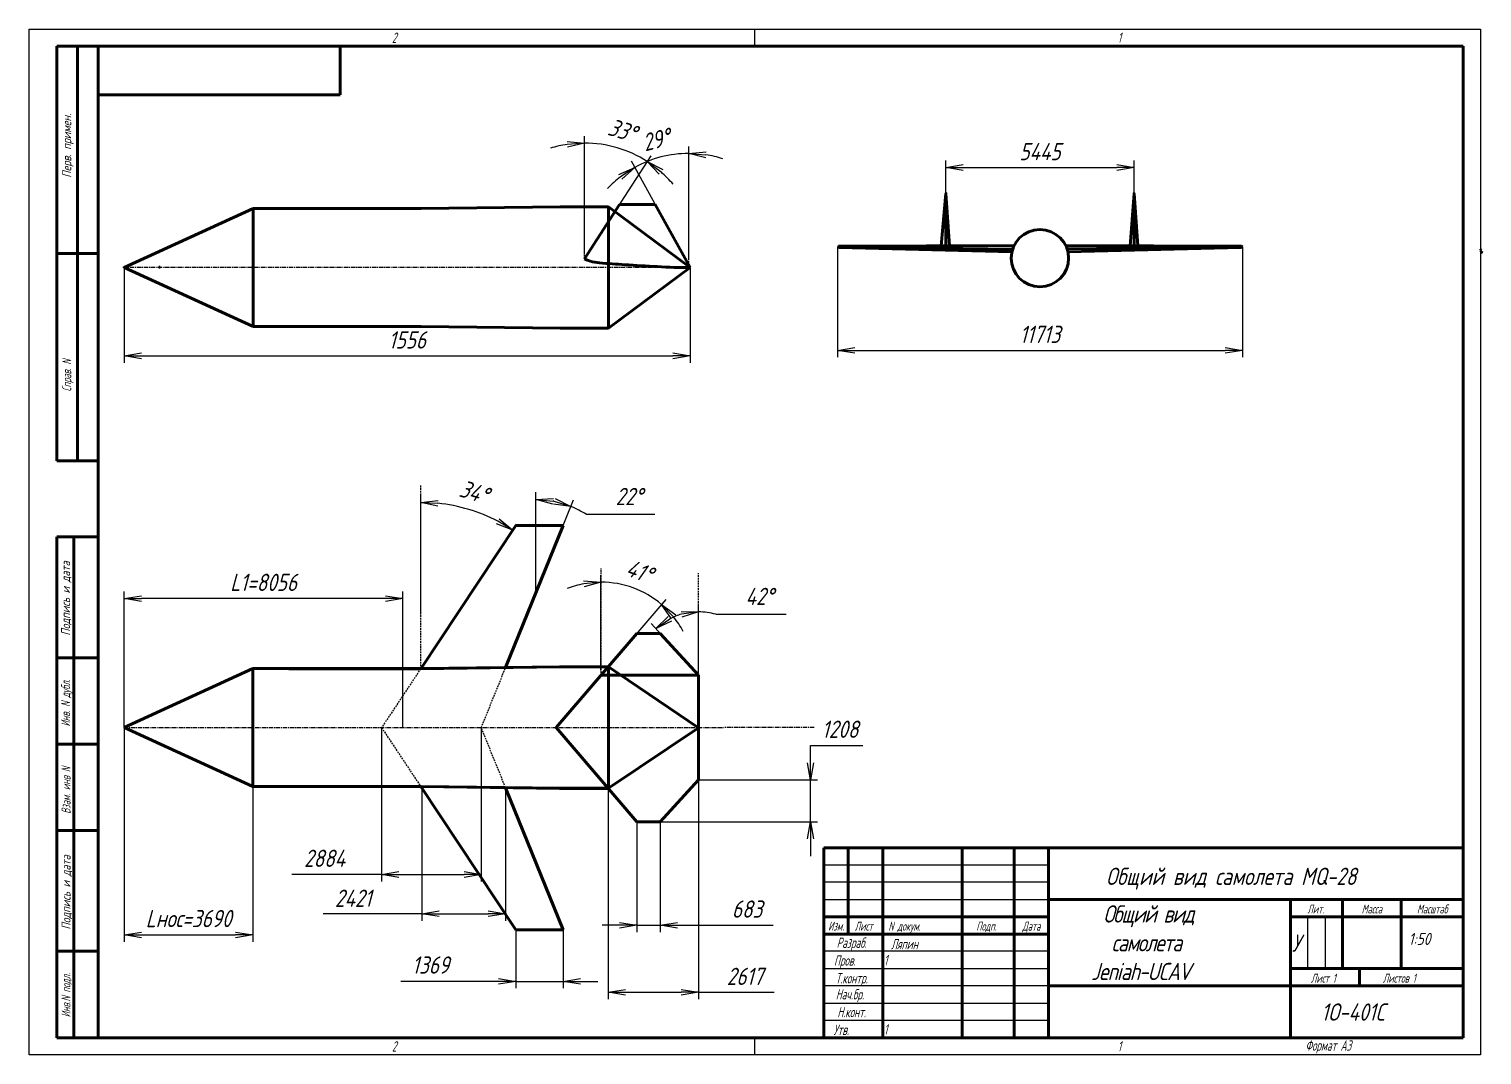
# Model space of a CAD drawing. Header units: millimetres. Extents: x -985956116104 to 1932156, y -552630487266 to 633586.
# Drawn here: x 6870.4 to 7290.8, y 33792.2 to 34089.2 of the extents above; entities that cross this region are included whole.
import ezdxf
from ezdxf.enums import TextEntityAlignment as Align

# ---------------------------------------------------------------- set-up
doc = ezdxf.new("R2010")
doc.units = ezdxf.units.MM
doc.linetypes.add('CENTER', pattern=[2, 1.25, -0.25, 0.25, -0.25])
doc.linetypes.add('DASHED', pattern=[0.75, 0.5, -0.25])
for name, color, linetype, lineweight in [('_axes (Оси)', 6, 'CENTER', 30), ('_basic (Основной)', 4, 'Continuous', 60), ('_contour (Тонкий)', 7, 'Continuous', 30), ('_invisible (Невидимый)', 1, 'DASHED', 30), ('_remote (Тонкий)', 9, 'Continuous', 30), ('_stencil (Трафарет)', 7, 'Continuous', 30), ('_text (Надписи)', 2, 'Continuous', 30), ('_НЕВИДИМЫЙ', 1, 'DASHED', 20), ('_ОСНОВНОЙ', 4, 'Continuous', 60)]:
    doc.layers.add(name, color=color, linetype=linetype, lineweight=lineweight)
doc.styles.add('ESKD', font='eskd.shx', dxfattribs={"oblique": 15, "height": 5})
doc.dimstyles.new('ESKD', dxfattribs={"dimtxt": 5, "dimasz": 5, "dimexe": 2, "dimexo": 0, "dimgap": 2, "dimtad": 1, "dimtoh": 1, "dimzin": 12, "dimdsep": 46, "dimtxsty": 'ESKD', "dimblk1": 'OPEN', "dimblk2": 'OPEN', "dimsah": 1, "dimcen": 5, "dimclrd": 256, "dimclre": 256, "dimclrt": 2, "dimadec": 0, "dimazin": 0, "dimtfac": 1, "dimtmove": 0, "dimatfit": 3, "dimldrblk": 'OPEN', "dimfxl": 1, "dimtolj": 1, "dimtzin": 12, "dimlwd": -1, "dimlwe": -1, "dimarcsym": 0})

# ---------------------------------------------------------------- blocks, each defined once
blk = doc.blocks.new('_OPEN')
at = {"color": 0, "linetype": 'ByBlock'}
for p, q in [((-1, 0.167), (0, 0)), ((0, 0), (-1, -0.167)), ((0, 0), (-1, 0))]:
    blk.add_line(p, q, dxfattribs=at)
blk = doc.blocks.new('*D324')
at = {"layer": '_contour (Тонкий)', "transparency": 16777216}
for p, q in [((6897.94, 34020.26), (6897.94, 33992.57)), ((7061.68, 34020.11), (7061.68, 33992.57)), ((6902.94, 33994.57), (7056.68, 33994.57))]:
    blk.add_line(p, q, dxfattribs=at)
at = {"layer": 'Defpoints', "color": 0, "transparency": 16777216}
for p in [(6897.94, 34020.26), (7061.68, 34020.11), (7061.68, 33994.57)]:
    blk.add_point(p, dxfattribs=at)
at = {"layer": '_contour (Тонкий)', "transparency": 16777216, "xscale": 5, "yscale": 5, "zscale": 5, "rotation": 180}
blk.add_blockref('_OPEN', (6897.94, 33994.57), dxfattribs=at)
at = {"layer": '_contour (Тонкий)', "transparency": 16777216, "xscale": 5, "yscale": 5, "zscale": 5}
blk.add_blockref('_OPEN', (7061.68, 33994.57), dxfattribs=at)
at = {"layer": '_contour (Тонкий)', "color": 2, "transparency": 16777216, "insert": (6979.81, 33999.17), "char_height": 5, "attachment_point": 5, "style": 'ESKD'}
blk.add_mtext('\\A1;1556', dxfattribs=at)
blk = doc.blocks.new('*D325')
at = {"layer": '_contour (Тонкий)', "transparency": 16777216}
for p, q in [((7135.65, 34041.59), (7135.65, 34051.09)), ((7140.65, 34049.09), (7185.1, 34049.09)), ((7190.1, 34041.59), (7190.1, 34051.09))]:
    blk.add_line(p, q, dxfattribs=at)
at = {"layer": 'Defpoints', "color": 0, "transparency": 16777216}
for p in [(7190.1, 34049.09), (7135.65, 34041.59), (7190.1, 34041.59)]:
    blk.add_point(p, dxfattribs=at)
at = {"layer": '_contour (Тонкий)', "transparency": 16777216, "xscale": 5, "yscale": 5, "zscale": 5, "rotation": 180}
blk.add_blockref('_OPEN', (7135.65, 34049.09), dxfattribs=at)
at = {"layer": '_contour (Тонкий)', "transparency": 16777216, "xscale": 5, "yscale": 5, "zscale": 5}
blk.add_blockref('_OPEN', (7190.1, 34049.09), dxfattribs=at)
at = {"layer": '_contour (Тонкий)', "color": 2, "transparency": 16777216, "insert": (7162.88, 34053.69), "char_height": 5, "attachment_point": 5, "style": 'ESKD'}
blk.add_mtext('\\A1;5445', dxfattribs=at)
blk = doc.blocks.new('*D326')
at = {"layer": '_contour (Тонкий)', "transparency": 16777216}
for p, q in [((7104.31, 34026.15), (7104.31, 33994.15)), ((7221.44, 34026.15), (7221.44, 33994.15)), ((7109.31, 33996.15), (7216.44, 33996.15))]:
    blk.add_line(p, q, dxfattribs=at)
at = {"layer": 'Defpoints', "color": 0, "transparency": 16777216}
for p in [(7104.31, 34026.15), (7221.44, 34026.15), (7221.44, 33996.15)]:
    blk.add_point(p, dxfattribs=at)
at = {"layer": '_contour (Тонкий)', "transparency": 16777216, "xscale": 5, "yscale": 5, "zscale": 5, "rotation": 180}
blk.add_blockref('_OPEN', (7104.31, 33996.15), dxfattribs=at)
at = {"layer": '_contour (Тонкий)', "transparency": 16777216, "xscale": 5, "yscale": 5, "zscale": 5}
blk.add_blockref('_OPEN', (7221.44, 33996.15), dxfattribs=at)
at = {"layer": '_contour (Тонкий)', "color": 2, "transparency": 16777216, "insert": (7162.88, 34000.78), "char_height": 5, "attachment_point": 5, "style": 'ESKD'}
blk.add_mtext('\\A1;11713', dxfattribs=at)
blk = doc.blocks.new('*D327')
at = {"layer": '_contour (Тонкий)', "transparency": 16777216}
for p, q in [((6983.7, 33919.67), (6983.7, 33954.15)), ((6992.75, 33917.62), (7011.44, 33945.79))]:
    blk.add_line(p, q, dxfattribs=at)
blk.add_arc((6983.7, 33903.98), 48.17, 62.3886, 84.0501, dxfattribs=at)
at = {"layer": '_contour (Тонкий)', "transparency": 16777216, "xscale": 5, "yscale": 5, "zscale": 5}
for p, rotation in [((6983.7, 33952.15), 177.025055562249), ((7010.33, 33944.12), 329.4136262620892)]:
    blk.add_blockref('_OPEN', p, dxfattribs=dict(at, rotation=rotation))
at = {"layer": '_contour (Тонкий)', "color": 2, "transparency": 16777216, "insert": (6999.14, 33955.17), "char_height": 5, "attachment_point": 5, "rotation": 343.2193, "style": 'ESKD'}
blk.add_mtext('\\A1;34%%d', dxfattribs=at)
blk = doc.blocks.new('*D328')
at = {"layer": '_contour (Тонкий)', "transparency": 16777216}
for p, q in [((7035.87, 33903.42), (7035.87, 33931.03)), ((7036.75, 33903.09), (7054.7, 33924.07))]:
    blk.add_line(p, q, dxfattribs=at)
for start, end in [(100.6428, 111.2857), (49.4519, 90), (28.1663, 38.8091)]:
    blk.add_arc((7035.87, 33902.07), 26.96, start, end, dxfattribs=at)
at = {"layer": '_contour (Тонкий)', "transparency": 16777216, "xscale": 5, "yscale": 5, "zscale": 5}
for p, rotation in [((7035.87, 33929.03), 5.321421249804614), ((7053.4, 33922.55), 134.1305202922804)]:
    blk.add_blockref('_OPEN', p, dxfattribs=dict(at, rotation=rotation))
at = {"layer": '_contour (Тонкий)', "color": 2, "transparency": 16777216, "insert": (7047, 33932.2), "char_height": 5, "attachment_point": 5, "rotation": 339.726, "style": 'ESKD'}
blk.add_mtext('\\A1;41%%d', dxfattribs=at)
blk = doc.blocks.new('*D329')
at = {"layer": '_contour (Тонкий)', "transparency": 16777216}
for p, q in [((7064.1, 33902.99), (7064.1, 33922.44)), ((7057.67, 33909.09), (7050.34, 33917.09)), ((7069.05, 33919.76), (7089.42, 33919.76))]:
    blk.add_line(p, q, dxfattribs=at)
for start, end in [(105.6459, 116.8537), (74.3541, 90)]:
    blk.add_arc((7064.1, 33902.07), 18.37, start, end, dxfattribs=at)
at = {"layer": '_contour (Тонкий)', "transparency": 16777216, "xscale": 5, "yscale": 5, "zscale": 5}
for p, rotation in [((7064.1, 33920.44), 7.822966637437464), ((7051.69, 33915.61), 214.6766479061381)]:
    blk.add_blockref('_OPEN', p, dxfattribs=dict(at, rotation=rotation))
at = {"layer": '_contour (Тонкий)', "color": 2, "transparency": 16777216, "insert": (7081.74, 33924.92), "char_height": 5, "attachment_point": 5, "style": 'ESKD'}
blk.add_mtext('\\A1;42%%d', dxfattribs=at)
blk = doc.blocks.new('*D451')
at = {"layer": '_stencil (Трафарет)', "transparency": 16777216}
for p, q in [((7031.09, 34024.28), (7031.09, 34058.15)), ((7032, 34024.01), (7050.34, 34052.49))]:
    blk.add_line(p, q, dxfattribs=at)
for start, end in [(98.5476, 107.0953), (57.226, 90), (40.1307, 48.6784)]:
    blk.add_arc((7031.09, 34022.6), 33.55, start, end, dxfattribs=at)
at = {"layer": '_stencil (Трафарет)', "transparency": 16777216, "xscale": 5, "yscale": 5, "zscale": 5}
for p, rotation in [((7031.09, 34056.15), 4.273818411690456), ((7049.25, 34050.81), 142.95217950137)]:
    blk.add_blockref('_OPEN', p, dxfattribs=dict(at, rotation=rotation))
at = {"layer": '_stencil (Трафарет)', "color": 2, "transparency": 16777216, "insert": (7042.05, 34059.87), "char_height": 5, "attachment_point": 5, "rotation": 343.613, "style": 'ESKD'}
blk.add_mtext('\\A1;33%%d', dxfattribs=at)
blk = doc.blocks.new('*D452')
at = {"layer": '_stencil (Трафарет)', "transparency": 16777216}
for p, q in [((7061.24, 34022.52), (7061.24, 34055.15)), ((7060.46, 34022.32), (7044.68, 34050.88))]:
    blk.add_line(p, q, dxfattribs=at)
for start, end in [(90, 118.9205), (72.2122, 81.1061), (127.8144, 136.7083)]:
    blk.add_arc((7061.24, 34020.91), 32.24, start, end, dxfattribs=at)
at = {"layer": '_stencil (Трафарет)', "transparency": 16777216, "xscale": 5, "yscale": 5, "zscale": 5}
for p, rotation in [((7061.24, 34053.15), 175.5530529509327), ((7045.64, 34049.13), 33.36742878888933)]:
    blk.add_blockref('_OPEN', p, dxfattribs=dict(at, rotation=rotation))
at = {"layer": '_stencil (Трафарет)', "color": 2, "transparency": 16777216, "insert": (7051.89, 34057.13), "char_height": 5, "attachment_point": 5, "rotation": 14.4602, "style": 'ESKD'}
blk.add_mtext('\\A1;29%%d', dxfattribs=at)
blk = doc.blocks.new('*D453')
at = {"layer": '_stencil (Трафарет)', "transparency": 16777216}
for p, q in [((7017.06, 33927.4), (7017.06, 33954.94)), ((7017.56, 33927.3), (7027.89, 33952.83)), ((7031.58, 33948.68), (7051.45, 33948.68))]:
    blk.add_line(p, q, dxfattribs=at)
for start, end in [(78.6418, 79.3309), (57.3035, 67.9727)]:
    blk.add_arc((7017.06, 33926.05), 26.89, start, end, dxfattribs=at)
at = {"layer": '_stencil (Трафарет)', "transparency": 16777216, "xscale": 5, "yscale": 5, "zscale": 5}
for p, rotation in [((7017.06, 33952.94), 174.6654272847978), ((7027.14, 33950.98), 343.3072676922399)]:
    blk.add_blockref('_OPEN', p, dxfattribs=dict(at, rotation=rotation))
at = {"layer": '_stencil (Трафарет)', "color": 2, "transparency": 16777216, "insert": (7044.01, 33953.85), "char_height": 5, "attachment_point": 5, "style": 'ESKD'}
blk.add_mtext('\\A1;22%%d', dxfattribs=at)
blk = doc.blocks.new('*D454')
at = {"layer": '_stencil (Трафарет)', "transparency": 16777216}
for p, q in [((7011.23, 33828.37), (7011.23, 33811.47)), ((7024.91, 33828.37), (7024.91, 33811.47)), ((7011.23, 33813.47), (6977.98, 33813.47)), ((7006.23, 33813.47), (7001.23, 33813.47)), ((7011.23, 33813.47), (7024.91, 33813.47)), ((7029.91, 33813.47), (7034.91, 33813.47))]:
    blk.add_line(p, q, dxfattribs=at)
at = {"layer": 'Defpoints', "color": 0, "transparency": 16777216}
for p in [(7011.23, 33828.37), (7024.91, 33828.37), (7024.91, 33813.47)]:
    blk.add_point(p, dxfattribs=at)
at = {"layer": '_stencil (Трафарет)', "transparency": 16777216, "xscale": 5, "yscale": 5, "zscale": 5}
blk.add_blockref('_OPEN', (7011.23, 33813.47), dxfattribs=at)
at = {"layer": '_stencil (Трафарет)', "transparency": 16777216, "xscale": 5, "yscale": 5, "zscale": 5, "rotation": 180}
blk.add_blockref('_OPEN', (7024.91, 33813.47), dxfattribs=at)
at = {"layer": '_stencil (Трафарет)', "color": 2, "transparency": 16777216, "insert": (6986.54, 33818.21), "char_height": 5, "attachment_point": 5, "style": 'ESKD'}
blk.add_mtext('\\A1;1369', dxfattribs=at)
blk = doc.blocks.new('*D455')
at = {"layer": '_stencil (Трафарет)', "transparency": 16777216}
for p, q in [((7046.21, 33859.7), (7046.21, 33827.7)), ((7053.03, 33859.7), (7053.03, 33827.7)), ((7041.21, 33829.7), (7036.21, 33829.7)), ((7046.21, 33829.7), (7053.03, 33829.7)), ((7053.03, 33829.7), (7085.68, 33829.7)), ((7058.03, 33829.7), (7063.03, 33829.7))]:
    blk.add_line(p, q, dxfattribs=at)
at = {"layer": 'Defpoints', "color": 0, "transparency": 16777216}
for p in [(7046.21, 33859.7), (7053.03, 33859.7), (7053.03, 33829.7)]:
    blk.add_point(p, dxfattribs=at)
at = {"layer": '_stencil (Трафарет)', "transparency": 16777216, "xscale": 5, "yscale": 5, "zscale": 5}
blk.add_blockref('_OPEN', (7046.21, 33829.7), dxfattribs=at)
at = {"layer": '_stencil (Трафарет)', "transparency": 16777216, "xscale": 5, "yscale": 5, "zscale": 5, "rotation": 180}
blk.add_blockref('_OPEN', (7053.03, 33829.7), dxfattribs=at)
at = {"layer": '_stencil (Трафарет)', "color": 2, "transparency": 16777216, "insert": (7078.13, 33834.4), "char_height": 5, "attachment_point": 5, "style": 'ESKD'}
blk.add_mtext('\\A1;683', dxfattribs=at)
blk = doc.blocks.new('*D456')
at = {"layer": '_stencil (Трафарет)', "transparency": 16777216}
for p, q in [((7064.1, 33871.78), (7064.1, 33808.32)), ((7037.93, 33869.37), (7037.93, 33808.32)), ((7042.93, 33810.32), (7059.1, 33810.32)), ((7064.1, 33810.32), (7085.94, 33810.32))]:
    blk.add_line(p, q, dxfattribs=at)
at = {"layer": 'Defpoints', "color": 0, "transparency": 16777216}
for p in [(7064.1, 33871.78), (7037.93, 33869.37), (7064.1, 33810.32)]:
    blk.add_point(p, dxfattribs=at)
at = {"layer": '_stencil (Трафарет)', "transparency": 16777216, "xscale": 5, "yscale": 5, "zscale": 5, "rotation": 180}
blk.add_blockref('_OPEN', (7037.93, 33810.32), dxfattribs=at)
at = {"layer": '_stencil (Трафарет)', "transparency": 16777216, "xscale": 5, "yscale": 5, "zscale": 5}
blk.add_blockref('_OPEN', (7064.1, 33810.32), dxfattribs=at)
at = {"layer": '_stencil (Трафарет)', "color": 2, "transparency": 16777216, "insert": (7077.52, 33814.92), "char_height": 5, "attachment_point": 5, "style": 'ESKD'}
blk.add_mtext('\\A1;2617', dxfattribs=at)
blk = doc.blocks.new('*D457')
at = {"layer": '_stencil (Трафарет)', "transparency": 16777216}
for p, q in [((6984.04, 33869.35), (6984.04, 33831.04)), ((7008.25, 33869.55), (7008.25, 33831.04)), ((6984.04, 33833.04), (6955.48, 33833.04)), ((6989.04, 33833.04), (7003.25, 33833.04))]:
    blk.add_line(p, q, dxfattribs=at)
at = {"layer": 'Defpoints', "color": 0, "transparency": 16777216}
for p in [(6984.04, 33869.35), (7008.25, 33869.55), (7008.25, 33833.04)]:
    blk.add_point(p, dxfattribs=at)
at = {"layer": '_stencil (Трафарет)', "transparency": 16777216, "xscale": 5, "yscale": 5, "zscale": 5, "rotation": 180}
blk.add_blockref('_OPEN', (6984.04, 33833.04), dxfattribs=at)
at = {"layer": '_stencil (Трафарет)', "transparency": 16777216, "xscale": 5, "yscale": 5, "zscale": 5}
blk.add_blockref('_OPEN', (7008.25, 33833.04), dxfattribs=at)
at = {"layer": '_stencil (Трафарет)', "color": 2, "transparency": 16777216, "insert": (6964.15, 33837.54), "char_height": 5, "attachment_point": 5, "style": 'ESKD'}
blk.add_mtext('\\A1;2421', dxfattribs=at)
blk = doc.blocks.new('*D458')
at = {"layer": '_stencil (Трафарет)', "transparency": 16777216}
for p, q in [((6972.38, 33886.92), (6972.38, 33842.42)), ((7001.23, 33886.92), (7001.23, 33842.42)), ((6972.38, 33844.42), (6946.46, 33844.42)), ((6977.38, 33844.42), (6996.23, 33844.42))]:
    blk.add_line(p, q, dxfattribs=at)
at = {"layer": 'Defpoints', "color": 0, "transparency": 16777216}
for p in [(6972.38, 33886.92), (7001.23, 33886.92), (7001.23, 33844.42)]:
    blk.add_point(p, dxfattribs=at)
at = {"layer": '_stencil (Трафарет)', "transparency": 16777216, "xscale": 5, "yscale": 5, "zscale": 5, "rotation": 180}
blk.add_blockref('_OPEN', (6972.38, 33844.42), dxfattribs=at)
at = {"layer": '_stencil (Трафарет)', "transparency": 16777216, "xscale": 5, "yscale": 5, "zscale": 5}
blk.add_blockref('_OPEN', (7001.23, 33844.42), dxfattribs=at)
at = {"layer": '_stencil (Трафарет)', "color": 2, "transparency": 16777216, "insert": (6955.88, 33849.1), "char_height": 5, "attachment_point": 5, "style": 'ESKD'}
blk.add_mtext('\\A1;2884', dxfattribs=at)
blk = doc.blocks.new('*D459')
at = {"layer": '_stencil (Трафарет)', "transparency": 16777216}
for p, q in [((6897.94, 33886.92), (6897.94, 33824.92)), ((6935.13, 33886.92), (6935.13, 33824.92)), ((6902.94, 33826.92), (6930.13, 33826.92))]:
    blk.add_line(p, q, dxfattribs=at)
at = {"layer": 'Defpoints', "color": 0, "transparency": 16777216}
for p in [(6897.94, 33886.92), (6935.13, 33886.92), (6935.13, 33826.92)]:
    blk.add_point(p, dxfattribs=at)
at = {"layer": '_stencil (Трафарет)', "transparency": 16777216, "xscale": 5, "yscale": 5, "zscale": 5, "rotation": 180}
blk.add_blockref('_OPEN', (6897.94, 33826.92), dxfattribs=at)
at = {"layer": '_stencil (Трафарет)', "transparency": 16777216, "xscale": 5, "yscale": 5, "zscale": 5}
blk.add_blockref('_OPEN', (6935.13, 33826.92), dxfattribs=at)
at = {"layer": '_stencil (Трафарет)', "color": 2, "transparency": 16777216, "insert": (6916.54, 33831.66), "char_height": 5, "attachment_point": 5, "style": 'ESKD'}
blk.add_mtext('\\A1;Lнос=3690', dxfattribs=at)
blk = doc.blocks.new('*D460')
at = {"layer": '_stencil (Трафарет)', "transparency": 16777216}
for p, q in [((6897.94, 33886.92), (6897.94, 33926.29)), ((6978.51, 33886.92), (6978.51, 33926.29)), ((6973.51, 33924.29), (6902.94, 33924.29))]:
    blk.add_line(p, q, dxfattribs=at)
at = {"layer": 'Defpoints', "color": 0, "transparency": 16777216}
for p in [(6897.94, 33924.29), (6897.94, 33886.92), (6978.51, 33886.92)]:
    blk.add_point(p, dxfattribs=at)
at = {"layer": '_stencil (Трафарет)', "transparency": 16777216, "xscale": 5, "yscale": 5, "zscale": 5, "rotation": 180}
blk.add_blockref('_OPEN', (6897.94, 33924.29), dxfattribs=at)
at = {"layer": '_stencil (Трафарет)', "transparency": 16777216, "xscale": 5, "yscale": 5, "zscale": 5}
blk.add_blockref('_OPEN', (6978.51, 33924.29), dxfattribs=at)
at = {"layer": '_stencil (Трафарет)', "color": 2, "transparency": 16777216, "insert": (6938.23, 33928.98), "char_height": 5, "attachment_point": 5, "style": 'ESKD'}
blk.add_mtext('\\A1;L1=8056', dxfattribs=at)
blk = doc.blocks.new('*D461')
at = {"layer": '_stencil (Трафарет)', "transparency": 16777216}
for p, q in [((7096.5, 33881.78), (7111.59, 33881.78)), ((7096.5, 33876.78), (7096.5, 33881.78)), ((7064.1, 33871.78), (7098.5, 33871.78)), ((7096.5, 33859.7), (7096.5, 33871.78)), ((7053.03, 33859.7), (7098.5, 33859.7)), ((7096.5, 33854.7), (7096.5, 33849.7))]:
    blk.add_line(p, q, dxfattribs=at)
at = {"layer": 'Defpoints', "color": 0, "transparency": 16777216}
for p in [(7064.1, 33871.78), (7096.5, 33871.78), (7053.03, 33859.7)]:
    blk.add_point(p, dxfattribs=at)
at = {"layer": '_stencil (Трафарет)', "transparency": 16777216, "xscale": 5, "yscale": 5, "zscale": 5}
for p, rotation in [((7096.5, 33871.78), 270), ((7096.5, 33859.7), 90)]:
    blk.add_blockref('_OPEN', p, dxfattribs=dict(at, rotation=rotation))
at = {"layer": '_stencil (Трафарет)', "color": 2, "transparency": 16777216, "insert": (7105.04, 33886.46), "char_height": 5, "attachment_point": 5, "style": 'ESKD'}
blk.add_mtext('\\A1;1208', dxfattribs=at)

msp = doc.modelspace()

# ---------------------------------------------------------------- linework, layer by layer
at = {"layer": '_axes (Оси)', "transparency": 33554687}
for p, q in [((6897.545, 34020.255), (7053.545, 34020.255)), ((6897.807, 33886.922), (7071.446, 33886.922)), ((7097.516, 33886.922), (7071.446, 33886.922))]:
    msp.add_line(p, q, dxfattribs=at)
at = {"layer": '_basic (Основной)', "transparency": 33554687}
for p, q in [((6878.38, 34084.168), (6890.38, 34084.168)), ((6878.38, 33964.168), (6878.38, 34084.168)), ((6884.38, 34084.168), (6884.38, 33964.168)), ((6890.38, 33797.168), (6890.38, 34084.168)), ((6890.38, 34084.168), (7285.38, 34084.168)), ((6960.38, 34070.168), (6960.38, 34084.168)), ((7285.38, 34084.168), (7285.38, 33797.168)), ((6890.38, 34070.168), (6960.38, 34070.168)), ((6897.945, 34020.153), (6935.178, 34037.21)), ((6955.426, 34037.21), (6935.178, 34037.21)), ((6955.426, 34037.21), (6983.839, 34037.21)), ((6983.839, 34037.21), (7024.011, 34037.728)), ((7024.011, 34037.728), (7038.088, 34037.728)), ((7041.242, 34038.366), (7031.095, 34022.605)), ((7061.679, 34020.107), (7038.088, 34037.728)), ((7038.088, 34037.728), (7038.088, 34002.577)), ((7051.588, 34038.383), (7041.242, 34038.366)), ((7061.679, 34020.107), (7051.581, 34038.383)), ((7154.996, 34025.444), (7104.313, 34026.151)), ((7155.423, 34026.49), (7104.631, 34026.359)), ((7170.333, 34026.49), (7221.125, 34026.359)), ((7170.711, 34025.587), (7221.443, 34026.151)), ((7221.443, 34026.151), (7221.047, 34025.881)), ((7221.125, 34026.359), (7221.443, 34026.151)), ((6878.38, 34024.168), (6890.38, 34024.168)), ((7104.709, 34025.881), (7154.783, 34024.679)), ((7221.047, 34025.881), (7170.973, 34024.679)), ((7290.568, 34025.192), (7290.237, 34025.587)), ((7290.307, 34024.918), (7290.568, 34025.192)), ((7290.307, 34024.918), (7290.639, 34024.565)), ((6935.178, 34003.095), (6897.945, 34020.153)), ((6907.956, 34020.255), (6908.356, 34020.255)), ((7038.088, 34002.577), (7061.679, 34020.107)), ((6935.178, 34003.095), (6983.839, 34003.095)), ((6983.839, 34003.095), (7024.011, 34002.577)), ((7024.011, 34002.577), (7038.088, 34002.577)), ((6878.38, 33964.168), (6890.38, 33964.168)), ((6890.38, 33942.168), (6878.38, 33942.168)), ((6878.38, 33797.168), (6878.38, 33942.168)), ((6883.38, 33942.168), (6883.38, 33797.168)), ((6983.701, 33903.98), (7011.229, 33945.473)), ((7024.914, 33945.473), (7008.255, 33904.296)), ((7011.229, 33945.473), (7024.914, 33945.473)), ((7022.914, 33886.922), (7046.206, 33914.147)), ((7046.206, 33914.147), (7053.034, 33914.147)), ((7053.034, 33914.147), (7064.101, 33902.069)), ((6878.38, 33907.168), (6890.38, 33907.168)), ((6983.701, 33903.98), (7023.874, 33904.498)), ((6983.793, 33904.001), (7023.965, 33904.519)), ((7023.874, 33904.498), (7037.95, 33904.498)), ((7023.965, 33904.519), (7038.042, 33904.519)), ((7064.101, 33886.897), (7038.042, 33904.519)), ((7038.042, 33904.519), (7038.042, 33869.368)), ((6897.899, 33886.943), (6935.132, 33904.001)), ((6955.38, 33904.001), (6935.132, 33904.001)), ((6955.288, 33903.98), (6945.589, 33903.98)), ((6955.288, 33903.98), (6983.701, 33903.98)), ((6955.38, 33904.001), (6983.793, 33904.001)), ((7064.101, 33902.069), (7035.873, 33902.069)), ((7064.101, 33902.069), (7064.101, 33871.775)), ((6935.132, 33869.886), (6897.899, 33886.943)), ((7022.914, 33886.922), (7046.206, 33859.697)), ((7038.042, 33869.368), (7064.101, 33886.897)), ((6890.38, 33882.168), (6878.38, 33882.168)), ((7053.034, 33859.697), (7064.101, 33871.775)), ((6935.132, 33869.886), (6983.793, 33869.886)), ((6955.288, 33869.865), (6945.589, 33869.865)), ((6955.288, 33869.865), (6983.701, 33869.865)), ((6983.701, 33869.865), (7011.229, 33828.371)), ((6983.701, 33869.865), (7023.874, 33869.347)), ((6983.793, 33869.886), (7023.965, 33869.368)), ((7024.914, 33828.371), (7008.255, 33869.548)), ((7023.874, 33869.347), (7037.95, 33869.347)), ((7023.965, 33869.368), (7038.042, 33869.368)), ((7046.206, 33859.697), (7053.034, 33859.697)), ((6878.38, 33857.168), (6890.38, 33857.168)), ((7165.38, 33797.168), (7165.38, 33852.168)), ((7011.229, 33828.371), (7024.914, 33828.371)), ((6890.38, 33822.168), (6878.38, 33822.168)), ((6878.38, 33797.168), (6890.38, 33797.168)), ((7285.38, 33797.168), (6890.38, 33797.168))]:
    msp.add_line(p, q, dxfattribs=at)
at = {"layer": '_basic (Основной)', "linetype": 'Continuous', "transparency": 33554687}
for p, q in [((7100.38, 33852.168), (7285.38, 33852.168)), ((7100.38, 33797.168), (7100.38, 33852.168)), ((7107.38, 33827.168), (7107.38, 33852.168)), ((7117.38, 33852.168), (7117.38, 33797.168)), ((7140.38, 33797.168), (7140.38, 33852.168)), ((7155.38, 33852.168), (7155.38, 33797.168)), ((7285.38, 33837.168), (7165.38, 33837.168)), ((7235.38, 33837.168), (7235.38, 33797.168)), ((7250.38, 33837.168), (7250.38, 33817.168)), ((7267.38, 33817.168), (7267.38, 33837.168)), ((7165.38, 33832.168), (7100.38, 33832.168)), ((7235.38, 33832.168), (7285.38, 33832.168)), ((7100.38, 33827.168), (7165.38, 33827.168)), ((7285.38, 33817.168), (7235.38, 33817.168)), ((7255.38, 33812.168), (7255.38, 33817.168)), ((7165.38, 33812.168), (7285.38, 33812.168))]:
    msp.add_line(p, q, dxfattribs=at)
at = {"layer": '_basic (Основной)', "transparency": 33554687}
for points, start_tangent, end_tangent in [([(7031.095, 34022.605), (7032.703, 34021.99), (7035.407, 34021.505), (7042.793, 34020.951), (7061.679, 34020.107)], (0.9211753, -0.3891478), (0.9999984, 0.0017859)), ([(7290.765, 34024.728), (7290.655, 34024.599), (7290.624, 34024.398), (7290.768, 34024.142)], (-0.0098011, -0.0093615), (0.0086343, -0.01089))]:
    msp.add_spline(points, degree=3, dxfattribs=dict(at, start_tangent=start_tangent, end_tangent=end_tangent))
at = {"layer": '_contour (Тонкий)', "transparency": 33554687}
for p, q in [((6870.38, 33792.168), (6870.38, 34089.168)), ((6870.38, 34089.168), (7290.38, 34089.168)), ((7080.38, 34084.168), (7080.38, 34089.168)), ((7290.38, 34089.168), (7290.38, 33792.168)), ((7080.38, 33792.168), (7080.38, 33797.168)), ((7290.38, 33792.168), (6870.38, 33792.168))]:
    msp.add_line(p, q, dxfattribs=at)
at = {"layer": '_invisible (Невидимый)', "transparency": 33554687}
for p, q in [((7031.095, 34022.605), (7031.095, 34044.156)), ((7061.237, 34020.107), (7061.237, 34039.181)), ((6983.701, 33903.98), (6983.701, 33957.126)), ((7017.057, 33926.053), (7017.057, 33955.288)), ((7035.873, 33902.069), (7035.873, 33932.964)), ((7064.101, 33902.069), (7064.101, 33931.65)), ((7001.226, 33886.922), (7008.255, 33904.296)), ((6983.701, 33903.98), (6972.385, 33886.922)), ((6972.385, 33886.922), (6983.701, 33869.865)), ((7008.255, 33869.548), (7001.226, 33886.922))]:
    msp.add_line(p, q, dxfattribs=at)
at = {"layer": '_remote (Тонкий)', "linetype": 'Continuous', "transparency": 33554687}
for p, q in [((7100.38, 33847.168), (7165.38, 33847.168)), ((7165.38, 33842.168), (7100.38, 33842.168)), ((7100.38, 33837.168), (7165.38, 33837.168)), ((7165.38, 33822.168), (7100.38, 33822.168)), ((7100.38, 33817.168), (7165.38, 33817.168)), ((7165.38, 33812.168), (7100.38, 33812.168)), ((7100.38, 33807.168), (7165.38, 33807.168)), ((7165.38, 33802.168), (7100.38, 33802.168))]:
    msp.add_line(p, q, dxfattribs=at)
at = {"layer": '_remote (Тонкий)', "transparency": 33554687}
for p, q in [((7240.38, 33817.168), (7240.38, 33832.168)), ((7245.38, 33832.168), (7245.38, 33817.168))]:
    msp.add_line(p, q, dxfattribs=at)
at = {"layer": '_НЕВИДИМЫЙ', "transparency": 33554687}
msp.add_line((7064.101, 33902.069), (7064.101, 33871.775), dxfattribs=at)
at = {"layer": '_ОСНОВНОЙ', "transparency": 33554687}
for p, q in [((6935.178, 34037.313), (6935.178, 34003.198)), ((6935.132, 33904.103), (6935.132, 33869.988))]:
    msp.add_line(p, q, dxfattribs=at)
for points in [[(7135.653, 34041.588), (7135.653, 34026.439), (7136.664, 34026.439), (7135.653, 34041.588), (7134.343, 34026.439)], [(7190.103, 34041.588), (7190.103, 34026.439), (7188.96, 34026.439), (7190.103, 34041.588), (7191.195, 34026.439)]]:
    msp.add_lwpolyline(points, dxfattribs=at)
msp.add_circle((7162.878, 34022.84), 8.301, dxfattribs=at)

# ---------------------------------------------------------------- texts
at = {"layer": '_basic (Основной)', "color": 30, "transparency": 33554687, "style": 'ESKD', "oblique": 15}
msp.add_text('Общий вид самолета MQ-28', height=5, dxfattribs=at).set_placement((7182.007, 33841.382))
at = {"layer": '_contour (Тонкий)', "color": 2, "transparency": 33554687, "insert": (7165.38, 33835.492), "char_height": 5, "attachment_point": 1, "style": 'ESKD'}
msp.add_mtext_dynamic_manual_height_columns('\\pi15.82436;{\\T0.9;Общий вид\\P\\pi18.22485;самолета \\P\\pi12.27308;Jeniah-UCAV}', width=70.09073, gutter_width=12.5, heights=[25.222], dxfattribs=at)
at = {"layer": '_text (Надписи)', "transparency": 33554687, "style": 'ESKD', "oblique": 15, "width": 0.8}
for s, height, p in [('2', 3, (6975.38, 34085.168)), ('1', 3, (7185.38, 34085.168)), ('N докум.', 2.6, (7119.013, 33828.155)), ('Ляпин', 3, (7119.781, 33822.771)), ('1', 3, (7117.751, 33818.114)), ('1', 3, (7117.751, 33798.046)), ('2', 3, (6975.38, 33793.168)), ('1', 3, (7185.38, 33793.168)), ('Формат А3', 3, (7239.692, 33793.411))]:
    msp.add_text(s, height=height, dxfattribs=at).set_placement(p)
at = {"layer": '_text (Надписи)', "transparency": 33554687, "style": 'ESKD', "oblique": 15}
for s, p in [('Перв. примен.', (6882.585, 34055.363)), ('Подпись и дата', (6882.254, 33924.316)), ('Подпись и дата', (6882.387, 33839.207))]:
    msp.add_text(s, height=2.6, rotation=90, dxfattribs=at).set_placement(p, align=Align.CENTER)
at = {"layer": '_text (Надписи)', "transparency": 33554687, "style": 'ESKD', "oblique": 15, "width": 0.8}
for s, p in [('Справ. N', (6882.582, 33988.859)), ('Инв. N дубл.', (6882.248, 33894.063)), ('Взам. инв N', (6882.373, 33868.746)), ('Инв.N подл.', (6882.365, 33809.464))]:
    msp.add_text(s, height=2.6, rotation=90, dxfattribs=at).set_placement(p, align=Align.CENTER)
for s, height, p in [('Лит.', 2.6, (7242.67, 33833.125)), ('Масса', 2.6, (7258.893, 33833.125)), ('Масштаб', 2.6, (7276.392, 33833.125)), ('Изм.', 2.6, (7103.88, 33828.168)), ('Лист', 2.6, (7111.88, 33828.168)), ('Подп.', 2.6, (7147.38, 33828.168)), ('Дата', 2.6, (7160.38, 33828.168)), ('Разраб.', 3, (7108.38, 33823.168)), ('Пров.', 3, (7106.38, 33818.025)), ('Т.контр.', 3, (7108.38, 33812.883)), ('Лист 1', 2.6, (7244.867, 33813.096)), ('Листов 1', 2.6, (7266.841, 33813.096)), ('Hач.бр.', 3, (7107.88, 33808.24)), ('H.конт.', 3, (7108.38, 33803.097)), ('Утв.', 3, (7105.38, 33797.954))]:
    msp.add_text(s, height=height, dxfattribs=at).set_placement(p, align=Align.CENTER)
at = {"layer": '_text (Надписи)', "transparency": 33554687, "attachment_point": 1, "style": 'ESKD'}
for s, heights, insert, char_height in [('У', [0], (7235.808, 33827.053), 5), ('1:50', [3.5], (7269.537, 33827.511), 3.5)]:
    msp.add_mtext_dynamic_manual_height_columns(s, width=10.69599, gutter_width=25, heights=heights, dxfattribs=dict(at, insert=insert, char_height=char_height))
at = {"layer": '_text (Надписи)', "transparency": 33554687, "insert": (7235.38, 33807.085), "char_height": 5, "width": 50.53786, "attachment_point": 1, "line_spacing_factor": 0.857143, "style": 'ESKD'}
msp.add_mtext('\\pi8.87226;1О-401С', dxfattribs=at)

# ---------------------------------------------------------------- dimensions: what is measured, and where the dimension line sits
at = {"layer": '_contour (Тонкий)', "transparency": 33554687}
for base, p1, p2, text, picture, middle in [((7190.103, 34049.088), (7135.653, 34041.588), (7190.103, 34041.588), '5445', '*D325', (7162.878, 34053.692)), ((7221.443, 33996.151), (7104.313, 34026.151), (7221.443, 34026.151), '11713', '*D326', (7162.878, 34000.78)), ((7061.679, 33994.568), (6897.945, 34020.255), (7061.679, 34020.107), '1556', '*D324', (6979.812, 33999.171))]:
    dim = msp.add_linear_dim(base=base, p1=p1, p2=p2, text=text, dimstyle='ESKD', dxfattribs=at)
    dim.commit()
    dim.dimension.update_dxf_attribs({"geometry": picture, "text_midpoint": middle})
for base, center, p1, p2, picture, middle in [((7002.037, 33948.524), (6983.701, 33903.98), (6983.701, 33919.666), (6992.754, 33917.625), '*D327', (6999.137, 33955.169)), ((7048.124, 33926.08), (7035.873, 33902.069), (7036.749, 33903.093), (7035.873, 33903.417), '*D328', (7047.004, 33932.202)), ((7055.384, 33918.236), (7064.101, 33902.069), (7057.669, 33909.089), (7064.101, 33902.987), '*D329', (7081.737, 33924.922))]:
    dim = msp.add_angular_dim_3p(base=base, center=center, p1=p1, p2=p2, dimstyle='ESKD', dxfattribs=at)
    dim.commit()
    dim.dimension.update_dxf_attribs({"geometry": picture, "text_midpoint": middle})
at = {"layer": '_stencil (Трафарет)', "transparency": 33554687}
for base, center, p1, p2, picture, middle in [((7043.58, 34053.742), (7031.095, 34022.605), (7031.095, 34024.282), (7032.003, 34024.015), '*D451', (7042.053, 34059.87)), ((7055.837, 34052.695), (7061.237, 34020.908), (7061.237, 34022.52), (7060.457, 34022.319), '*D452', (7051.895, 34057.132)), ((7020.494, 33952.722), (7017.057, 33926.053), (7017.057, 33927.397), (7017.561, 33927.299), '*D453', (7044.015, 33953.849))]:
    dim = msp.add_angular_dim_3p(base=base, center=center, p1=p1, p2=p2, dimstyle='ESKD', dxfattribs=at)
    dim.commit()
    dim.dimension.update_dxf_attribs({"geometry": picture, "text_midpoint": middle})
for base, p1, p2, text, picture, middle in [((6897.945, 33924.295), (6978.506, 33886.922), (6897.945, 33886.922), 'L1=8056', '*D460', (6938.225, 33928.976)), ((6935.132, 33826.922), (6897.945, 33886.922), (6935.132, 33886.922), 'Lнос=3690', '*D459', (6916.538, 33831.655))]:
    dim = msp.add_linear_dim(base=base, p1=p1, p2=p2, text=text, dimstyle='ESKD', dxfattribs=at)
    dim.commit()
    dim.dimension.update_dxf_attribs({"geometry": picture, "text_midpoint": middle})
dim = msp.add_linear_dim(base=(7096.497, 33871.775), p1=(7053.034, 33859.697), p2=(7064.101, 33871.775), angle=90, text='1208', dimstyle='ESKD', dxfattribs=at)
dim.commit()
dim.dimension.update_dxf_attribs({"geometry": '*D461', "text_midpoint": (7105.041, 33886.457)})
for base, p1, p2, text, picture, middle in [((7001.226, 33844.421), (6972.385, 33886.922), (7001.226, 33886.922), '2884', '*D458', (6955.883, 33844.421)), ((7064.101, 33810.321), (7037.932, 33869.368), (7064.101, 33871.775), '2617', '*D456', (7077.521, 33810.321)), ((7008.255, 33833.037), (6984.045, 33869.347), (7008.255, 33869.548), '2421', '*D457', (6964.149, 33833.037)), ((7053.034, 33829.697), (7046.206, 33859.697), (7053.034, 33859.697), '683', '*D455', (7078.132, 33829.697)), ((7024.914, 33813.475), (7011.229, 33828.371), (7024.914, 33828.371), '1369', '*D454', (6986.536, 33813.475))]:
    dim = msp.add_linear_dim(base=base, p1=p1, p2=p2, text=text, dimstyle='ESKD', dxfattribs=at)
    dim.commit()
    dim.dimension.update_dxf_attribs({"geometry": picture, "text_midpoint": middle, "dimtype": 160})

doc.saveas('drawing.dxf')
